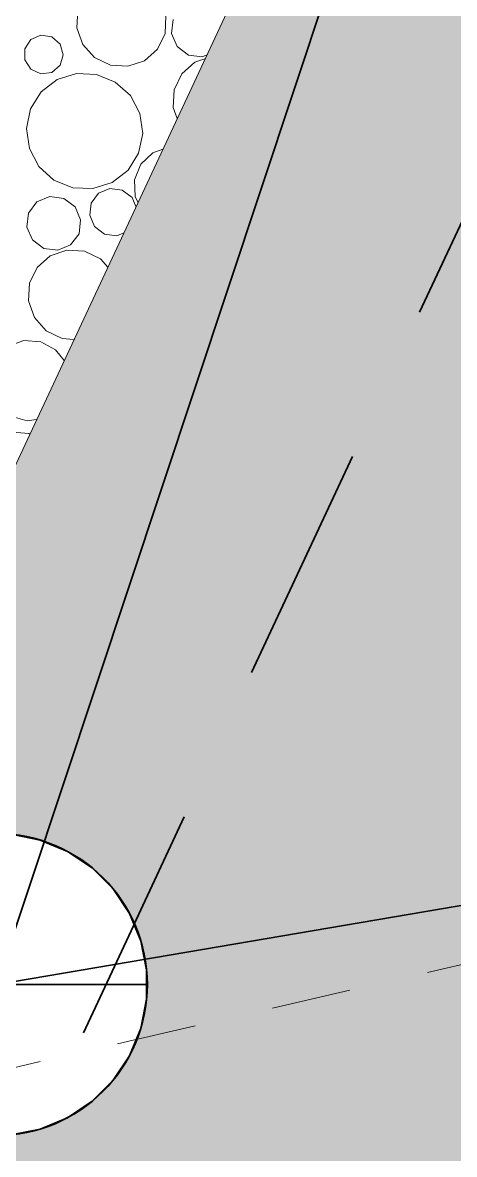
# Model space of a CAD drawing. Header units: millimetres. Extents: x 368386 to 996118, y -334862 to 250838.
# Drawn here: x 781049 to 782199, y -88595 to -85583 of the extents above; entities that cross this region are included whole.
import ezdxf

# ---------------------------------------------------------------- set-up
doc = ezdxf.new("R2010")
doc.units = ezdxf.units.MM
doc.header["$MEASUREMENT"] = 0
doc.set_wipeout_variables(frame=1)
for name, pattern in [('Dashed', [423.333333, 211.666667, -211.666667]), ('HIDDEN', [4762.5, 3175, -1587.5]), ('Long Dashed', [1058.333302, 634.99999, -423.333311]), ('Wipeout_Contour', [1000, 0, -1000])]:
    doc.linetypes.add(name, pattern=pattern)
doc.layers.add('New_0', color=7, linetype='Continuous')
doc.layers.add('New_KANAL_ELEMENDID', color=7, linetype='Continuous')
for name, color, linetype, lineweight in [('New_0_Pen_No__101', 252, 'Continuous', 13), ('New__ASENDIPLAAN_Pen_No__1', 7, 'Continuous', 13), ('New__ASENDIPLAAN_Pen_No__101', 252, 'Continuous', 13), ('New__ASENDIPLAAN_Pen_No__6', 5, 'Continuous', 35), ('New_ei pindi_Pen_No__7', 7, 'Continuous', 35), ('New_KANAL_ELEMENDID_Pen_No__7', 7, 'Continuous', 35), ('New_Sade_rek_Pen_No__84', 114, 'Continuous', 35)]:
    doc.layers.add(name, color=color, linetype=linetype, lineweight=lineweight)
doc.layers.add('New_0_Pen_No__102', color=7, linetype='Continuous', lineweight=13, true_color=0xcccccc)
doc.linetypes.add('Sade1', pattern='A,0,[5,TRN_EP_AS-4-01_V01_Asendiplaan1.Shx,S=13.492063,R=0,X=0,Y=0],-2600,0', length=2600)

# ---------------------------------------------------------------- blocks, each defined once
blk = doc.blocks.new('*X0')
at = {"layer": 'New_0_Pen_No__102', "color": 254, "linetype": 'Continuous', "lineweight": 13, "true_color": 0xcccccc}
for p, q in [((781196.3, -85549.7), (781193.9, -85596.2)), ((781428.4, -85611.2), (781430.9, -85564.8)), ((781450.1, -85574.5), (781445.6, -85611.5)), ((781193.9, -85596.2), (781209.4, -85640.3)), ((781070.8, -85627.5), (781054.9, -85652)), ((781097.6, -85615.6), (781070.8, -85627.5)), ((781126.8, -85620.1), (781097.6, -85615.6)), ((781149.1, -85639.5), (781126.8, -85620.1)), ((781408.3, -85653), (781428.4, -85611.2)), ((781445.6, -85611.5), (781460.4, -85646)), ((781054.9, -85652), (781054.9, -85681.4)), ((781157.4, -85667.8), (781149.1, -85639.5)), ((781209.4, -85640.3), (781240.7, -85675.3)), ((781373.5, -85683.8), (781408.3, -85653)), ((781460.4, -85646), (781490.4, -85668.7)), ((781054.9, -85681.4), (781070.8, -85706.3)), ((781126.9, -85715), (781149.1, -85695.9)), ((781149.1, -85695.9), (781157.4, -85667.8)), ((781240.7, -85675.3), (781282.8, -85695.8)), ((781282.8, -85695.8), (781329.5, -85698.8)), ((781329.5, -85698.8), (781373.5, -85683.8)), ((781507.7, -85688.1), (781472.7, -85719.1)), ((781490.4, -85668.7), (781527.6, -85673.5)), ((781534.5, -85679), (781507.7, -85688.1)), ((781527.6, -85673.5), (781539.3, -85668.6)), ((781070.8, -85706.3), (781097.7, -85718.8)), ((781097.7, -85718.8), (781126.9, -85715)), ((781192.2, -85718), (781141.1, -85734.2)), ((781245.9, -85720.3), (781192.2, -85718)), ((781295.9, -85740.8), (781245.9, -85720.3)), ((781472.7, -85719.1), (781452.4, -85761.2)), ((781141.1, -85734.2), (781098.8, -85766.9)), ((781336, -85776.9), (781295.9, -85740.8)), ((781098.8, -85766.9), (781070.4, -85812.2)), ((781361.4, -85824.5), (781336, -85776.9)), ((781452.4, -85761.2), (781449.9, -85808.1)), ((781070.4, -85812.2), (781059.4, -85864.6)), ((781449.9, -85808.1), (781460.3, -85837.7)), ((781369.1, -85877.6), (781361.4, -85824.5)), ((781059.4, -85864.6), (781067.1, -85917.7)), ((781358.1, -85930), (781369.1, -85877.6)), ((781067.1, -85917.7), (781092.6, -85965.3)), ((781329.8, -85975.3), (781358.1, -85930)), ((781395.7, -85928.7), (781363.6, -85959.5)), ((781422.3, -85919.3), (781395.7, -85928.7)), ((781092.6, -85965.3), (781132.7, -86001.5)), ((781363.6, -85959.5), (781347, -86000.7)), ((781287.5, -86008), (781329.8, -85975.3)), ((781132.7, -86001.5), (781182.6, -86021.9)), ((781182.6, -86021.9), (781236.4, -86024.2)), ((781236.4, -86024.2), (781287.5, -86008)), ((781281.7, -86024.2), (781251.5, -86036.8)), ((781314.3, -86028.4), (781281.7, -86024.2)), ((781340.6, -86048.3), (781314.3, -86028.4)), ((781347, -86000.7), (781348.7, -86045.4)), ((781121.8, -86045.5), (781087.4, -86059.8)), ((781159, -86050.3), (781121.8, -86045.5)), ((781189, -86073), (781159, -86050.3)), ((781251.5, -86036.8), (781231.8, -86062.8)), ((781350.8, -86072.2), (781340.6, -86048.3)), ((781348.7, -86045.4), (781356.2, -86060.7)), ((781087.4, -86059.8), (781065, -86089.5)), ((781203.7, -86107.5), (781189, -86073)), ((781231.8, -86062.8), (781227.9, -86095.2)), ((781065, -86089.5), (781060.5, -86126.5)), ((781199.3, -86144.5), (781203.7, -86107.5)), ((781227.9, -86095.2), (781240.9, -86125.5)), ((781060.5, -86126.5), (781075.3, -86161)), ((781176.9, -86174.2), (781199.3, -86144.5)), ((781240.9, -86125.5), (781267.2, -86145.4)), ((781267.2, -86145.4), (781299.8, -86149.6)), ((781299.8, -86149.6), (781318.3, -86141.9)), ((781075.3, -86161), (781105.3, -86183.7)), ((781142.5, -86188.5), (781176.9, -86174.2)), ((781122.6, -86203.1), (781087.6, -86234.1)), ((781105.3, -86183.7), (781142.5, -86188.5)), ((781167.1, -86187.9), (781122.6, -86203.1)), ((781214.1, -86190.9), (781167.1, -86187.9)), ((781256.6, -86211.6), (781214.1, -86190.9)), ((781087.6, -86234.1), (781067.3, -86276.2)), ((781275.7, -86233.1), (781256.6, -86211.6)), ((781067.3, -86276.2), (781064.8, -86323.1)), ((781064.8, -86323.1), (781080.5, -86367.5)), ((781080.5, -86367.5), (781112, -86402.8)), ((781112, -86402.8), (781154.5, -86423.5)), ((781052.6, -86428.8), (781010.6, -86443.7)), ((781097.3, -86432.2), (781052.6, -86428.8)), ((781136.9, -86453.5), (781097.3, -86432.2)), ((781154.5, -86423.5), (781185.9, -86425.5)), ((781159.4, -86482.2), (781136.9, -86453.5)), ((781017.8, -86629.6), (781060.9, -86642.2)), ((781060.9, -86642.2), (781086.3, -86638.8)), ((781065.8, -86676.3), (781022.7, -86672.3)), ((781068.1, -86677.7), (781065.8, -86676.3))]:
    blk.add_line(p, q, dxfattribs=at)

msp = doc.modelspace()

# ---------------------------------------------------------------- hatches: boundary and pattern name
at = {"layer": 'New__ASENDIPLAAN_Pen_No__101', "linetype": 'Continuous', "lineweight": 13}
msp.add_hatch(color=252, dxfattribs=at).paths.add_polyline_path([(782198.71, -84256.33), (787696.29, -86827.92), (785071.02, -92440.28), (777888.99, -89086.51), (777960.76, -88927.06), (777182.11, -88562.83), (777827.5, -87180.76), (780293.95, -88335.74)])

# ---------------------------------------------------------------- linework, layer by layer
at = {"layer": 'New_0_Pen_No__101', "color": 252, "linetype": 'Continuous', "lineweight": 13, "flags": 128}
msp.add_lwpolyline([(780293.95, -88335.74), (782198.71, -84256.33), (779757.45, -83071.82), (777827.5, -87180.76)], close=True, dxfattribs=at)
at = {"layer": 'New__ASENDIPLAAN_Pen_No__1', "color": 7, "linetype": 'Continuous', "lineweight": 13, "flags": 128}
msp.add_lwpolyline([(782198.71, -84256.33), (787696.29, -86827.92), (785071.02, -92440.28), (777888.99, -89086.51), (777960.76, -88927.06), (777182.11, -88562.83), (777827.5, -87180.76), (780293.95, -88335.74)], close=True, dxfattribs=at)

# ---------------------------------------------------------------- block references
at = {"layer": 'New_0', "color": 252, "linetype": 'Continuous', "lineweight": 13}
msp.add_blockref('*X0', (0, 0), dxfattribs=at)

# ---------------------------------------------------------------- next in the draw order: wipeouts: each hides what was drawn before it
at = {"color": 254, "linetype": 'Wipeout_Contour', "lineweight": 0, "ltscale": 25150002.02439031}
msp.add_wipeout([(781379.28, -88103.31), (781363.91, -88026.03), (781333.76, -87953.24), (781289.98, -87887.72), (781234.26, -87832.01), (781168.75, -87788.23), (781095.96, -87758.08), (781018.68, -87742.71), (780939.88, -87742.71), (780862.6, -87758.08), (780789.81, -87788.23), (780724.29, -87832.01), (780668.58, -87887.72), (780624.8, -87953.24), (780594.65, -88026.03), (780579.28, -88103.31), (780579.28, -88182.1), (780594.65, -88259.38), (780624.8, -88332.18), (780668.58, -88397.69), (780724.29, -88453.41), (780789.81, -88497.18), (780862.6, -88527.34), (780939.88, -88542.71), (781018.68, -88542.71), (781095.96, -88527.34), (781168.75, -88497.18), (781234.26, -88453.41), (781289.98, -88397.69), (781333.76, -88332.18), (781363.91, -88259.38), (781379.28, -88182.1)], dxfattribs=at).dxf.layer = 'New_KANAL_ELEMENDID'

# ---------------------------------------------------------------- next in the draw order: linework, layer by layer
at = {"layer": 'New__ASENDIPLAAN_Pen_No__1', "color": 7, "linetype": 'Dashed', "lineweight": 13}
msp.add_line((787696.29, -86827.92), (777888.99, -89086.51), dxfattribs=at)
at = {"layer": 'New__ASENDIPLAAN_Pen_No__6', "color": 5, "linetype": 'Long Dashed', "lineweight": 35, "flags": 128}
msp.add_lwpolyline([(780763.36, -89230.41), (782926.17, -84596.93), (784884.75, -85511.16), (782721.94, -90144.64)], close=True, dxfattribs=at)
at = {"layer": 'New_ei pindi_Pen_No__7', "color": 7, "linetype": 'HIDDEN', "lineweight": 35}
msp.add_circle((804441.04, -44567.67), 50000, dxfattribs=at)
at = {"layer": 'New_KANAL_ELEMENDID_Pen_No__7', "color": 7, "linetype": 'Continuous', "lineweight": 35}
msp.add_line((780579.28, -88142.71), (781379.28, -88142.71), dxfattribs=at)
at = {"layer": 'New_KANAL_ELEMENDID_Pen_No__7', "color": 7, "linetype": 'Continuous', "lineweight": 35, "flags": 128}
msp.add_lwpolyline([(781018.68, -88542.71), (781095.96, -88527.34), (781168.75, -88497.18), (781234.26, -88453.41), (781289.98, -88397.69), (781333.76, -88332.18), (781363.91, -88259.38), (781379.28, -88182.1), (781379.28, -88103.31), (781363.91, -88026.03), (781333.76, -87953.24), (781289.98, -87887.72), (781234.26, -87832.01), (781168.75, -87788.23), (781095.96, -87758.08), (781018.68, -87742.71)], dxfattribs=at)
at = {"layer": 'New_KANAL_ELEMENDID_Pen_No__7', "color": 7, "linetype": 'Continuous', "lineweight": 35}
msp.add_circle((780979.28, -88142.71), 401.94, dxfattribs=at)
at = {"layer": 'New_Sade_rek_Pen_No__84', "color": 114, "linetype": 'Sade1', "lineweight": 35}
for points in [[(780979.28, -88142.71), (782211.13, -84437.67)], [(780979.28, -88142.71), (787473.12, -87038.15)]]:
    msp.add_lwpolyline(points, dxfattribs=at)

doc.saveas('drawing.dxf')
